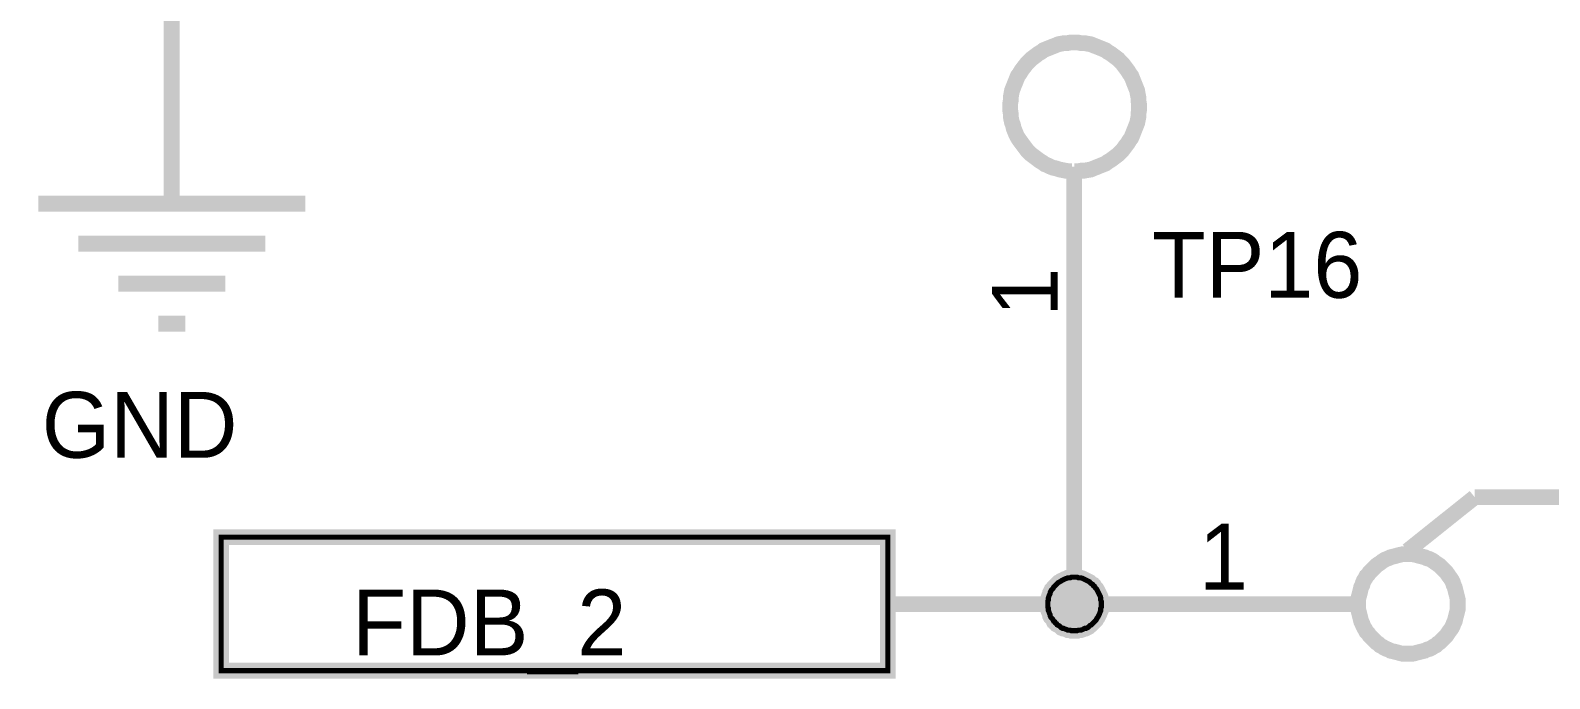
# Model space of a CAD drawing. Header units: millimetres. Extents: x 0 to 800, y 0 to 567.
# Drawn here: x 61.07 to 90.01, y 433.74 to 446.08 of the extents above; entities that cross this region are included whole.
import ezdxf

# ---------------------------------------------------------------- set-up
doc = ezdxf.new("R2010")
doc.units = ezdxf.units.MM
doc.layers.add('Sheet', color=255, linetype='Continuous')

msp = doc.modelspace()

# ---------------------------------------------------------------- linework, layer by layer
at = {"layer": 'Sheet'}
for points, const_width in [([(63.759, 445.321), (63.759, 446.811), (63.759, 459.04)], 0.3), ([(80.951, 445.847), (80.884, 445.847), (80.828, 445.836), (80.76, 445.836), (80.704, 445.825), (80.648, 445.814), (80.592, 445.791), (80.536, 445.769), (80.48, 445.747), (80.424, 445.724), (80.368, 445.702), (80.324, 445.668), (80.268, 445.635), (80.223, 445.601), (80.178, 445.567), (80.133, 445.534), (80.088, 445.489), (80.044, 445.444), (80.01, 445.399), (79.976, 445.355), (79.943, 445.31), (79.909, 445.254), (79.876, 445.209), (79.853, 445.153), (79.831, 445.097), (79.808, 445.041), (79.786, 444.985), (79.764, 444.929), (79.752, 444.862), (79.741, 444.806), (79.741, 444.739), (79.73, 444.683), (79.73, 444.616)], 0.3), ([(82.183, 444.616), (82.183, 444.683), (82.172, 444.739), (82.172, 444.806), (82.16, 444.862), (82.149, 444.929), (82.127, 444.985), (82.104, 445.041), (82.082, 445.097), (82.06, 445.153), (82.037, 445.209), (82.004, 445.254), (81.97, 445.31), (81.936, 445.355), (81.903, 445.399), (81.869, 445.444), (81.824, 445.489), (81.78, 445.534), (81.735, 445.567), (81.69, 445.601), (81.645, 445.635), (81.589, 445.668), (81.544, 445.702), (81.488, 445.724), (81.432, 445.747), (81.376, 445.769), (81.32, 445.791), (81.264, 445.814), (81.197, 445.825), (81.141, 445.836), (81.074, 445.836), (81.018, 445.847), (80.951, 445.847)], 0.3), ([(63.759, 445.321), (63.759, 442.779)], 0.3), ([(79.73, 444.616), (79.73, 444.56), (79.741, 444.492), (79.741, 444.436), (79.752, 444.38), (79.764, 444.324), (79.786, 444.268), (79.797, 444.212), (79.82, 444.156), (79.842, 444.1), (79.864, 444.056), (79.898, 444), (79.932, 443.955), (79.965, 443.91), (79.999, 443.865), (80.032, 443.82), (80.066, 443.776), (80.111, 443.731), (80.156, 443.697), (80.2, 443.664), (80.245, 443.63), (80.29, 443.596), (80.346, 443.563), (80.391, 443.529), (80.447, 443.507), (80.492, 443.484), (80.548, 443.462), (80.604, 443.451), (80.671, 443.428), (80.727, 443.417), (80.783, 443.406), (80.85, 443.395), (80.906, 443.395)], 0.3), ([(80.951, 443.395), (81.018, 443.395), (81.074, 443.406), (81.141, 443.406), (81.197, 443.417), (81.264, 443.428), (81.32, 443.451), (81.376, 443.473), (81.432, 443.496), (81.488, 443.518), (81.544, 443.54), (81.589, 443.574), (81.645, 443.608), (81.69, 443.641), (81.735, 443.675), (81.78, 443.708), (81.824, 443.753), (81.869, 443.798), (81.903, 443.843), (81.936, 443.888), (81.97, 443.932), (82.004, 443.988), (82.037, 444.033), (82.06, 444.089), (82.082, 444.145), (82.104, 444.201), (82.127, 444.257), (82.149, 444.313), (82.16, 444.369), (82.172, 444.425), (82.172, 444.492), (82.183, 444.548), (82.183, 444.616)], 0.3), ([(80.951, 443.484), (80.951, 439.979)], 0.3), ([(61.217, 442.779), (66.302, 442.779)], 0.3), ([(61.979, 442.017), (65.54, 442.017)], 0.3), ([(62.74, 441.256), (64.779, 441.256)], 0.3), ([(63.502, 440.494), (64.017, 440.494)], 0.3), ([(80.951, 439.979), (80.951, 435.152)], 0.3), ([(87.301, 436.171), (88.578, 437.19)], 0.3), ([(88.578, 437.19), (91.12, 437.19)], 0.3), ([(86.36, 435.152), (86.36, 435.197), (86.36, 435.253), (86.371, 435.298), (86.383, 435.342), (86.394, 435.387), (86.405, 435.432), (86.416, 435.477), (86.439, 435.522), (86.45, 435.566), (86.472, 435.611), (86.495, 435.645), (86.517, 435.69), (86.551, 435.723), (86.573, 435.757), (86.607, 435.79), (86.64, 435.824), (86.674, 435.858), (86.707, 435.891), (86.741, 435.914), (86.775, 435.936), (86.819, 435.97), (86.853, 435.992), (86.898, 436.014), (86.931, 436.026), (86.976, 436.048), (87.021, 436.059), (87.066, 436.07), (87.111, 436.082), (87.155, 436.093), (87.2, 436.104), (87.256, 436.104), (87.301, 436.104)], 0.3), ([(87.301, 436.104), (87.256, 436.104), (87.2, 436.104), (87.155, 436.093), (87.111, 436.082), (87.066, 436.07), (87.021, 436.059), (86.976, 436.048), (86.931, 436.026), (86.898, 436.014), (86.853, 435.992), (86.819, 435.97), (86.775, 435.936), (86.741, 435.914), (86.707, 435.891), (86.674, 435.858), (86.64, 435.824), (86.607, 435.79), (86.573, 435.757), (86.551, 435.723), (86.517, 435.69), (86.495, 435.645), (86.472, 435.611), (86.45, 435.566), (86.439, 435.522), (86.416, 435.477), (86.405, 435.432), (86.394, 435.387), (86.383, 435.342), (86.371, 435.298), (86.36, 435.253), (86.36, 435.197), (86.36, 435.152)], 0.3), ([(87.301, 436.104), (87.301, 436.104)], 0.3), ([(87.301, 436.104), (87.346, 436.104), (87.402, 436.104), (87.447, 436.093), (87.491, 436.082), (87.536, 436.07), (87.581, 436.059), (87.626, 436.048), (87.671, 436.026), (87.715, 436.014), (87.76, 435.992), (87.794, 435.97), (87.839, 435.936), (87.872, 435.914), (87.906, 435.891), (87.939, 435.858), (87.973, 435.824), (88.007, 435.79), (88.04, 435.757), (88.063, 435.723), (88.085, 435.69), (88.119, 435.645), (88.141, 435.611), (88.163, 435.566), (88.175, 435.522), (88.197, 435.477), (88.208, 435.432), (88.219, 435.387), (88.231, 435.342), (88.242, 435.298), (88.253, 435.253), (88.253, 435.197), (88.253, 435.152)], 0.3), ([(88.253, 435.152), (88.253, 435.197), (88.253, 435.253), (88.242, 435.298), (88.231, 435.342), (88.219, 435.387), (88.208, 435.432), (88.197, 435.477), (88.175, 435.522), (88.163, 435.566), (88.141, 435.611), (88.119, 435.645), (88.085, 435.69), (88.063, 435.723), (88.04, 435.757), (88.007, 435.79), (87.973, 435.824), (87.939, 435.858), (87.906, 435.891), (87.872, 435.914), (87.839, 435.936), (87.794, 435.97), (87.76, 435.992), (87.715, 436.014), (87.671, 436.026), (87.626, 436.048), (87.581, 436.059), (87.536, 436.07), (87.491, 436.082), (87.447, 436.093), (87.402, 436.104), (87.346, 436.104), (87.301, 436.104)], 0.3), ([(80.447, 435.152), (80.447, 435.174), (80.447, 435.208), (80.458, 435.23), (80.458, 435.253), (80.458, 435.275), (80.469, 435.309), (80.48, 435.331), (80.492, 435.354), (80.492, 435.376), (80.503, 435.398), (80.514, 435.421), (80.536, 435.443), (80.548, 435.454), (80.559, 435.477), (80.581, 435.499), (80.592, 435.51), (80.615, 435.533), (80.626, 435.544), (80.648, 435.566), (80.671, 435.578), (80.693, 435.589), (80.704, 435.6), (80.727, 435.611), (80.749, 435.622), (80.772, 435.634), (80.805, 435.645), (80.828, 435.656), (80.85, 435.656), (80.872, 435.656), (80.895, 435.667), (80.928, 435.667), (80.951, 435.667)], 0.3), ([(80.447, 435.152), (80.447, 435.174), (80.447, 435.208), (80.458, 435.23), (80.458, 435.253), (80.458, 435.275), (80.469, 435.309), (80.48, 435.331), (80.492, 435.354), (80.492, 435.376), (80.503, 435.398), (80.514, 435.421), (80.536, 435.443), (80.548, 435.454), (80.559, 435.477), (80.581, 435.499), (80.592, 435.51), (80.615, 435.533), (80.626, 435.544), (80.648, 435.566), (80.671, 435.578), (80.693, 435.589), (80.704, 435.6), (80.727, 435.611), (80.749, 435.622), (80.772, 435.634), (80.805, 435.645), (80.828, 435.656), (80.85, 435.656), (80.872, 435.656), (80.895, 435.667), (80.928, 435.667), (80.951, 435.667)], 0.3), ([(80.447, 435.152), (80.447, 435.174), (80.447, 435.208), (80.458, 435.23), (80.458, 435.253), (80.458, 435.275), (80.469, 435.309), (80.48, 435.331), (80.492, 435.354), (80.492, 435.376), (80.503, 435.398), (80.514, 435.421), (80.536, 435.443), (80.548, 435.454), (80.559, 435.477), (80.581, 435.499), (80.592, 435.51), (80.615, 435.533), (80.626, 435.544), (80.648, 435.566), (80.671, 435.578), (80.693, 435.589), (80.704, 435.6), (80.727, 435.611), (80.749, 435.622), (80.772, 435.634), (80.805, 435.645), (80.828, 435.656), (80.85, 435.656), (80.872, 435.656), (80.895, 435.667), (80.928, 435.667), (80.951, 435.667)], 0.3), ([(80.447, 435.152), (80.447, 435.174), (80.447, 435.208), (80.458, 435.23), (80.458, 435.253), (80.458, 435.275), (80.469, 435.309), (80.48, 435.331), (80.492, 435.354), (80.492, 435.376), (80.503, 435.398), (80.514, 435.421), (80.536, 435.443), (80.548, 435.454), (80.559, 435.477), (80.581, 435.499), (80.592, 435.51), (80.615, 435.533), (80.626, 435.544), (80.648, 435.566), (80.671, 435.578), (80.693, 435.589), (80.704, 435.6), (80.727, 435.611), (80.749, 435.622), (80.772, 435.634), (80.805, 435.645), (80.828, 435.656), (80.85, 435.656), (80.872, 435.656), (80.895, 435.667), (80.928, 435.667), (80.951, 435.667)], 0.3), ([(80.951, 435.667), (80.951, 435.667)], 0.3), ([(80.951, 435.667), (80.973, 435.667), (81.007, 435.667), (81.029, 435.656), (81.052, 435.656), (81.074, 435.656), (81.108, 435.645), (81.13, 435.634), (81.152, 435.622), (81.175, 435.611), (81.197, 435.6), (81.22, 435.589), (81.242, 435.578), (81.253, 435.566), (81.276, 435.544), (81.298, 435.533), (81.309, 435.51), (81.332, 435.499), (81.343, 435.477), (81.365, 435.454), (81.376, 435.443), (81.388, 435.421), (81.399, 435.398), (81.41, 435.376), (81.421, 435.354), (81.432, 435.331), (81.444, 435.309), (81.455, 435.275), (81.455, 435.253), (81.455, 435.23), (81.466, 435.208), (81.466, 435.174), (81.466, 435.152)], 0.3), ([(80.951, 435.667), (80.951, 435.667)], 0.3), ([(80.951, 435.667), (80.973, 435.667), (81.007, 435.667), (81.029, 435.656), (81.052, 435.656), (81.074, 435.656), (81.108, 435.645), (81.13, 435.634), (81.152, 435.622), (81.175, 435.611), (81.197, 435.6), (81.22, 435.589), (81.242, 435.578), (81.253, 435.566), (81.276, 435.544), (81.298, 435.533), (81.309, 435.51), (81.332, 435.499), (81.343, 435.477), (81.365, 435.454), (81.376, 435.443), (81.388, 435.421), (81.399, 435.398), (81.41, 435.376), (81.421, 435.354), (81.432, 435.331), (81.444, 435.309), (81.455, 435.275), (81.455, 435.253), (81.455, 435.23), (81.466, 435.208), (81.466, 435.174), (81.466, 435.152)], 0.3), ([(80.951, 435.667), (80.951, 435.667)], 0.3), ([(80.951, 435.667), (80.973, 435.667), (81.007, 435.667), (81.029, 435.656), (81.052, 435.656), (81.074, 435.656), (81.108, 435.645), (81.13, 435.634), (81.152, 435.622), (81.175, 435.611), (81.197, 435.6), (81.22, 435.589), (81.242, 435.578), (81.253, 435.566), (81.276, 435.544), (81.298, 435.533), (81.309, 435.51), (81.332, 435.499), (81.343, 435.477), (81.365, 435.454), (81.376, 435.443), (81.388, 435.421), (81.399, 435.398), (81.41, 435.376), (81.421, 435.354), (81.432, 435.331), (81.444, 435.309), (81.455, 435.275), (81.455, 435.253), (81.455, 435.23), (81.466, 435.208), (81.466, 435.174), (81.466, 435.152)], 0.3), ([(80.951, 435.667), (80.951, 435.667)], 0.3), ([(80.951, 435.667), (80.973, 435.667), (81.007, 435.667), (81.029, 435.656), (81.052, 435.656), (81.074, 435.656), (81.108, 435.645), (81.13, 435.634), (81.152, 435.622), (81.175, 435.611), (81.197, 435.6), (81.22, 435.589), (81.242, 435.578), (81.253, 435.566), (81.276, 435.544), (81.298, 435.533), (81.309, 435.51), (81.332, 435.499), (81.343, 435.477), (81.365, 435.454), (81.376, 435.443), (81.388, 435.421), (81.399, 435.398), (81.41, 435.376), (81.421, 435.354), (81.432, 435.331), (81.444, 435.309), (81.455, 435.275), (81.455, 435.253), (81.455, 435.23), (81.466, 435.208), (81.466, 435.174), (81.466, 435.152)], 0.3), ([(80.447, 435.152), (80.447, 435.174), (80.447, 435.208), (80.458, 435.23), (80.458, 435.253), (80.458, 435.275), (80.469, 435.309), (80.48, 435.331), (80.492, 435.354), (80.492, 435.376), (80.503, 435.398), (80.514, 435.421), (80.536, 435.443), (80.548, 435.454), (80.559, 435.477), (80.581, 435.499), (80.592, 435.51), (80.615, 435.533), (80.626, 435.544), (80.648, 435.566), (80.671, 435.578), (80.693, 435.589), (80.704, 435.6), (80.727, 435.611), (80.749, 435.622), (80.772, 435.634), (80.805, 435.645), (80.828, 435.656), (80.85, 435.656), (80.872, 435.656), (80.895, 435.667), (80.928, 435.667), (80.951, 435.667)], 0.0991), ([(80.447, 435.152), (80.447, 435.174), (80.447, 435.208), (80.458, 435.23), (80.458, 435.253), (80.458, 435.275), (80.469, 435.309), (80.48, 435.331), (80.492, 435.354), (80.492, 435.376), (80.503, 435.398), (80.514, 435.421), (80.536, 435.443), (80.548, 435.454), (80.559, 435.477), (80.581, 435.499), (80.592, 435.51), (80.615, 435.533), (80.626, 435.544), (80.648, 435.566), (80.671, 435.578), (80.693, 435.589), (80.704, 435.6), (80.727, 435.611), (80.749, 435.622), (80.772, 435.634), (80.805, 435.645), (80.828, 435.656), (80.85, 435.656), (80.872, 435.656), (80.895, 435.667), (80.928, 435.667), (80.951, 435.667)], 0.0991), ([(80.447, 435.152), (80.447, 435.174), (80.447, 435.208), (80.458, 435.23), (80.458, 435.253), (80.458, 435.275), (80.469, 435.309), (80.48, 435.331), (80.492, 435.354), (80.492, 435.376), (80.503, 435.398), (80.514, 435.421), (80.536, 435.443), (80.548, 435.454), (80.559, 435.477), (80.581, 435.499), (80.592, 435.51), (80.615, 435.533), (80.626, 435.544), (80.648, 435.566), (80.671, 435.578), (80.693, 435.589), (80.704, 435.6), (80.727, 435.611), (80.749, 435.622), (80.772, 435.634), (80.805, 435.645), (80.828, 435.656), (80.85, 435.656), (80.872, 435.656), (80.895, 435.667), (80.928, 435.667), (80.951, 435.667)], 0.0991), ([(80.447, 435.152), (80.447, 435.174), (80.447, 435.208), (80.458, 435.23), (80.458, 435.253), (80.458, 435.275), (80.469, 435.309), (80.48, 435.331), (80.492, 435.354), (80.492, 435.376), (80.503, 435.398), (80.514, 435.421), (80.536, 435.443), (80.548, 435.454), (80.559, 435.477), (80.581, 435.499), (80.592, 435.51), (80.615, 435.533), (80.626, 435.544), (80.648, 435.566), (80.671, 435.578), (80.693, 435.589), (80.704, 435.6), (80.727, 435.611), (80.749, 435.622), (80.772, 435.634), (80.805, 435.645), (80.828, 435.656), (80.85, 435.656), (80.872, 435.656), (80.895, 435.667), (80.928, 435.667), (80.951, 435.667)], 0.0991), ([(80.951, 435.667), (80.951, 435.667)], 0.0991), ([(80.951, 435.667), (80.973, 435.667), (81.007, 435.667), (81.029, 435.656), (81.052, 435.656), (81.074, 435.656), (81.108, 435.645), (81.13, 435.634), (81.152, 435.622), (81.175, 435.611), (81.197, 435.6), (81.22, 435.589), (81.242, 435.578), (81.253, 435.566), (81.276, 435.544), (81.298, 435.533), (81.309, 435.51), (81.332, 435.499), (81.343, 435.477), (81.365, 435.454), (81.376, 435.443), (81.388, 435.421), (81.399, 435.398), (81.41, 435.376), (81.421, 435.354), (81.432, 435.331), (81.444, 435.309), (81.455, 435.275), (81.455, 435.253), (81.455, 435.23), (81.466, 435.208), (81.466, 435.174), (81.466, 435.152)], 0.0991), ([(80.951, 435.667), (80.951, 435.667)], 0.0991), ([(80.951, 435.667), (80.973, 435.667), (81.007, 435.667), (81.029, 435.656), (81.052, 435.656), (81.074, 435.656), (81.108, 435.645), (81.13, 435.634), (81.152, 435.622), (81.175, 435.611), (81.197, 435.6), (81.22, 435.589), (81.242, 435.578), (81.253, 435.566), (81.276, 435.544), (81.298, 435.533), (81.309, 435.51), (81.332, 435.499), (81.343, 435.477), (81.365, 435.454), (81.376, 435.443), (81.388, 435.421), (81.399, 435.398), (81.41, 435.376), (81.421, 435.354), (81.432, 435.331), (81.444, 435.309), (81.455, 435.275), (81.455, 435.253), (81.455, 435.23), (81.466, 435.208), (81.466, 435.174), (81.466, 435.152)], 0.0991), ([(80.951, 435.667), (80.951, 435.667)], 0.0991), ([(80.951, 435.667), (80.973, 435.667), (81.007, 435.667), (81.029, 435.656), (81.052, 435.656), (81.074, 435.656), (81.108, 435.645), (81.13, 435.634), (81.152, 435.622), (81.175, 435.611), (81.197, 435.6), (81.22, 435.589), (81.242, 435.578), (81.253, 435.566), (81.276, 435.544), (81.298, 435.533), (81.309, 435.51), (81.332, 435.499), (81.343, 435.477), (81.365, 435.454), (81.376, 435.443), (81.388, 435.421), (81.399, 435.398), (81.41, 435.376), (81.421, 435.354), (81.432, 435.331), (81.444, 435.309), (81.455, 435.275), (81.455, 435.253), (81.455, 435.23), (81.466, 435.208), (81.466, 435.174), (81.466, 435.152)], 0.0991), ([(80.951, 435.667), (80.951, 435.667)], 0.0991), ([(80.951, 435.667), (80.973, 435.667), (81.007, 435.667), (81.029, 435.656), (81.052, 435.656), (81.074, 435.656), (81.108, 435.645), (81.13, 435.634), (81.152, 435.622), (81.175, 435.611), (81.197, 435.6), (81.22, 435.589), (81.242, 435.578), (81.253, 435.566), (81.276, 435.544), (81.298, 435.533), (81.309, 435.51), (81.332, 435.499), (81.343, 435.477), (81.365, 435.454), (81.376, 435.443), (81.388, 435.421), (81.399, 435.398), (81.41, 435.376), (81.421, 435.354), (81.432, 435.331), (81.444, 435.309), (81.455, 435.275), (81.455, 435.253), (81.455, 435.23), (81.466, 435.208), (81.466, 435.174), (81.466, 435.152)], 0.0991), ([(83.751, 435.152), (80.951, 435.152), (77.4, 435.152)], 0.3), ([(80.951, 434.648), (80.928, 434.648), (80.895, 434.648), (80.872, 434.659), (80.85, 434.659), (80.828, 434.659), (80.805, 434.67), (80.772, 434.682), (80.749, 434.693), (80.727, 434.693), (80.704, 434.704), (80.693, 434.715), (80.671, 434.738), (80.648, 434.749), (80.626, 434.76), (80.615, 434.782), (80.592, 434.794), (80.581, 434.816), (80.559, 434.827), (80.548, 434.85), (80.536, 434.872), (80.514, 434.894), (80.503, 434.906), (80.492, 434.928), (80.492, 434.95), (80.48, 434.973), (80.469, 435.006), (80.458, 435.029), (80.458, 435.051), (80.458, 435.074), (80.447, 435.096), (80.447, 435.13), (80.447, 435.152)], 0.3), ([(80.447, 435.152), (80.447, 435.152)], 0.3), ([(80.951, 434.648), (80.928, 434.648), (80.895, 434.648), (80.872, 434.659), (80.85, 434.659), (80.828, 434.659), (80.805, 434.67), (80.772, 434.682), (80.749, 434.693), (80.727, 434.693), (80.704, 434.704), (80.693, 434.715), (80.671, 434.738), (80.648, 434.749), (80.626, 434.76), (80.615, 434.782), (80.592, 434.794), (80.581, 434.816), (80.559, 434.827), (80.548, 434.85), (80.536, 434.872), (80.514, 434.894), (80.503, 434.906), (80.492, 434.928), (80.492, 434.95), (80.48, 434.973), (80.469, 435.006), (80.458, 435.029), (80.458, 435.051), (80.458, 435.074), (80.447, 435.096), (80.447, 435.13), (80.447, 435.152)], 0.3), ([(80.447, 435.152), (80.447, 435.152)], 0.3), ([(80.951, 434.648), (80.928, 434.648), (80.895, 434.648), (80.872, 434.659), (80.85, 434.659), (80.828, 434.659), (80.805, 434.67), (80.772, 434.682), (80.749, 434.693), (80.727, 434.693), (80.704, 434.704), (80.693, 434.715), (80.671, 434.738), (80.648, 434.749), (80.626, 434.76), (80.615, 434.782), (80.592, 434.794), (80.581, 434.816), (80.559, 434.827), (80.548, 434.85), (80.536, 434.872), (80.514, 434.894), (80.503, 434.906), (80.492, 434.928), (80.492, 434.95), (80.48, 434.973), (80.469, 435.006), (80.458, 435.029), (80.458, 435.051), (80.458, 435.074), (80.447, 435.096), (80.447, 435.13), (80.447, 435.152)], 0.3), ([(80.447, 435.152), (80.447, 435.152)], 0.3), ([(80.951, 434.648), (80.928, 434.648), (80.895, 434.648), (80.872, 434.659), (80.85, 434.659), (80.828, 434.659), (80.805, 434.67), (80.772, 434.682), (80.749, 434.693), (80.727, 434.693), (80.704, 434.704), (80.693, 434.715), (80.671, 434.738), (80.648, 434.749), (80.626, 434.76), (80.615, 434.782), (80.592, 434.794), (80.581, 434.816), (80.559, 434.827), (80.548, 434.85), (80.536, 434.872), (80.514, 434.894), (80.503, 434.906), (80.492, 434.928), (80.492, 434.95), (80.48, 434.973), (80.469, 435.006), (80.458, 435.029), (80.458, 435.051), (80.458, 435.074), (80.447, 435.096), (80.447, 435.13), (80.447, 435.152)], 0.3), ([(80.447, 435.152), (80.447, 435.152)], 0.3), ([(81.466, 435.152), (81.466, 435.13), (81.466, 435.096), (81.455, 435.074), (81.455, 435.051), (81.455, 435.029), (81.444, 435.006), (81.432, 434.973), (81.421, 434.95), (81.41, 434.928), (81.399, 434.906), (81.388, 434.894), (81.376, 434.872), (81.365, 434.85), (81.343, 434.827), (81.332, 434.816), (81.309, 434.794), (81.298, 434.782), (81.276, 434.76), (81.253, 434.749), (81.242, 434.738), (81.22, 434.715), (81.197, 434.704), (81.175, 434.693), (81.152, 434.693), (81.13, 434.682), (81.108, 434.67), (81.074, 434.659), (81.052, 434.659), (81.029, 434.659), (81.007, 434.648), (80.973, 434.648), (80.951, 434.648)], 0.3), ([(81.466, 435.152), (81.466, 435.13), (81.466, 435.096), (81.455, 435.074), (81.455, 435.051), (81.455, 435.029), (81.444, 435.006), (81.432, 434.973), (81.421, 434.95), (81.41, 434.928), (81.399, 434.906), (81.388, 434.894), (81.376, 434.872), (81.365, 434.85), (81.343, 434.827), (81.332, 434.816), (81.309, 434.794), (81.298, 434.782), (81.276, 434.76), (81.253, 434.749), (81.242, 434.738), (81.22, 434.715), (81.197, 434.704), (81.175, 434.693), (81.152, 434.693), (81.13, 434.682), (81.108, 434.67), (81.074, 434.659), (81.052, 434.659), (81.029, 434.659), (81.007, 434.648), (80.973, 434.648), (80.951, 434.648)], 0.3), ([(81.466, 435.152), (81.466, 435.13), (81.466, 435.096), (81.455, 435.074), (81.455, 435.051), (81.455, 435.029), (81.444, 435.006), (81.432, 434.973), (81.421, 434.95), (81.41, 434.928), (81.399, 434.906), (81.388, 434.894), (81.376, 434.872), (81.365, 434.85), (81.343, 434.827), (81.332, 434.816), (81.309, 434.794), (81.298, 434.782), (81.276, 434.76), (81.253, 434.749), (81.242, 434.738), (81.22, 434.715), (81.197, 434.704), (81.175, 434.693), (81.152, 434.693), (81.13, 434.682), (81.108, 434.67), (81.074, 434.659), (81.052, 434.659), (81.029, 434.659), (81.007, 434.648), (80.973, 434.648), (80.951, 434.648)], 0.3), ([(81.466, 435.152), (81.466, 435.13), (81.466, 435.096), (81.455, 435.074), (81.455, 435.051), (81.455, 435.029), (81.444, 435.006), (81.432, 434.973), (81.421, 434.95), (81.41, 434.928), (81.399, 434.906), (81.388, 434.894), (81.376, 434.872), (81.365, 434.85), (81.343, 434.827), (81.332, 434.816), (81.309, 434.794), (81.298, 434.782), (81.276, 434.76), (81.253, 434.749), (81.242, 434.738), (81.22, 434.715), (81.197, 434.704), (81.175, 434.693), (81.152, 434.693), (81.13, 434.682), (81.108, 434.67), (81.074, 434.659), (81.052, 434.659), (81.029, 434.659), (81.007, 434.648), (80.973, 434.648), (80.951, 434.648)], 0.3), ([(81.466, 435.152), (81.466, 435.152), (81.466, 435.152), (81.466, 435.152), (81.466, 435.152), (81.466, 435.152), (81.466, 435.152), (81.466, 435.152), (81.466, 435.152), (81.466, 435.152), (81.466, 435.152), (81.466, 435.152), (81.466, 435.152), (81.466, 435.152), (81.466, 435.152), (81.466, 435.152), (81.466, 435.152), (81.466, 435.152), (81.466, 435.152), (81.466, 435.152), (81.466, 435.152), (81.466, 435.152), (81.466, 435.152), (81.466, 435.152), (81.466, 435.152), (81.466, 435.152), (81.466, 435.152), (81.466, 435.152), (81.466, 435.152), (81.466, 435.152), (81.466, 435.152), (81.466, 435.152), (81.466, 435.152)], 0.3), ([(81.466, 435.152), (81.466, 435.152)], 0.3), ([(81.466, 435.152), (81.466, 435.152), (81.466, 435.152), (81.466, 435.152), (81.466, 435.152), (81.466, 435.152), (81.466, 435.152), (81.466, 435.152), (81.466, 435.152), (81.466, 435.152), (81.466, 435.152), (81.466, 435.152), (81.466, 435.152), (81.466, 435.152), (81.466, 435.152), (81.466, 435.152), (81.466, 435.152), (81.466, 435.152), (81.466, 435.152), (81.466, 435.152), (81.466, 435.152), (81.466, 435.152), (81.466, 435.152), (81.466, 435.152), (81.466, 435.152), (81.466, 435.152), (81.466, 435.152), (81.466, 435.152), (81.466, 435.152), (81.466, 435.152), (81.466, 435.152), (81.466, 435.152), (81.466, 435.152)], 0.3), ([(81.466, 435.152), (81.466, 435.152)], 0.3), ([(81.466, 435.152), (81.466, 435.152), (81.466, 435.152), (81.466, 435.152), (81.466, 435.152), (81.466, 435.152), (81.466, 435.152), (81.466, 435.152), (81.466, 435.152), (81.466, 435.152), (81.466, 435.152), (81.466, 435.152), (81.466, 435.152), (81.466, 435.152), (81.466, 435.152), (81.466, 435.152), (81.466, 435.152), (81.466, 435.152), (81.466, 435.152), (81.466, 435.152), (81.466, 435.152), (81.466, 435.152), (81.466, 435.152), (81.466, 435.152), (81.466, 435.152), (81.466, 435.152), (81.466, 435.152), (81.466, 435.152), (81.466, 435.152), (81.466, 435.152), (81.466, 435.152), (81.466, 435.152), (81.466, 435.152)], 0.3), ([(81.466, 435.152), (81.466, 435.152)], 0.3), ([(81.466, 435.152), (81.466, 435.152), (81.466, 435.152), (81.466, 435.152), (81.466, 435.152), (81.466, 435.152), (81.466, 435.152), (81.466, 435.152), (81.466, 435.152), (81.466, 435.152), (81.466, 435.152), (81.466, 435.152), (81.466, 435.152), (81.466, 435.152), (81.466, 435.152), (81.466, 435.152), (81.466, 435.152), (81.466, 435.152), (81.466, 435.152), (81.466, 435.152), (81.466, 435.152), (81.466, 435.152), (81.466, 435.152), (81.466, 435.152), (81.466, 435.152), (81.466, 435.152), (81.466, 435.152), (81.466, 435.152), (81.466, 435.152), (81.466, 435.152), (81.466, 435.152), (81.466, 435.152), (81.466, 435.152)], 0.3), ([(81.466, 435.152), (81.466, 435.152)], 0.3), ([(86.248, 435.152), (83.751, 435.152)], 0.3), ([(87.301, 434.211), (87.256, 434.211), (87.2, 434.211), (87.155, 434.222), (87.111, 434.234), (87.066, 434.245), (87.021, 434.256), (86.976, 434.267), (86.931, 434.29), (86.898, 434.301), (86.853, 434.323), (86.819, 434.346), (86.775, 434.368), (86.741, 434.402), (86.707, 434.424), (86.674, 434.458), (86.64, 434.491), (86.607, 434.525), (86.573, 434.558), (86.551, 434.592), (86.517, 434.626), (86.495, 434.67), (86.472, 434.704), (86.45, 434.749), (86.439, 434.782), (86.416, 434.827), (86.405, 434.872), (86.394, 434.917), (86.383, 434.962), (86.371, 435.006), (86.36, 435.051), (86.36, 435.107), (86.36, 435.152)], 0.3), ([(86.36, 435.152), (86.36, 435.152)], 0.3), ([(86.36, 435.152), (86.36, 435.107), (86.36, 435.051), (86.371, 435.006), (86.383, 434.962), (86.394, 434.917), (86.405, 434.872), (86.416, 434.827), (86.439, 434.782), (86.45, 434.749), (86.472, 434.704), (86.495, 434.67), (86.517, 434.626), (86.551, 434.592), (86.573, 434.558), (86.607, 434.525), (86.64, 434.491), (86.674, 434.458), (86.707, 434.424), (86.741, 434.402), (86.775, 434.368), (86.819, 434.346), (86.853, 434.323), (86.898, 434.301), (86.931, 434.29), (86.976, 434.267), (87.021, 434.256), (87.066, 434.245), (87.111, 434.234), (87.155, 434.222), (87.2, 434.211), (87.256, 434.211), (87.301, 434.211)], 0.3), ([(88.253, 435.152), (88.253, 435.107), (88.253, 435.051), (88.242, 435.006), (88.231, 434.962), (88.219, 434.917), (88.208, 434.872), (88.197, 434.827), (88.175, 434.782), (88.163, 434.749), (88.141, 434.704), (88.119, 434.67), (88.085, 434.626), (88.063, 434.592), (88.04, 434.558), (88.007, 434.525), (87.973, 434.491), (87.939, 434.458), (87.906, 434.424), (87.872, 434.402), (87.839, 434.368), (87.794, 434.346), (87.76, 434.323), (87.715, 434.301), (87.671, 434.29), (87.626, 434.267), (87.581, 434.256), (87.536, 434.245), (87.491, 434.234), (87.447, 434.222), (87.402, 434.211), (87.346, 434.211), (87.301, 434.211)], 0.3), ([(87.301, 434.211), (87.346, 434.211), (87.402, 434.211), (87.447, 434.222), (87.491, 434.234), (87.536, 434.245), (87.581, 434.256), (87.626, 434.267), (87.671, 434.29), (87.715, 434.301), (87.76, 434.323), (87.794, 434.346), (87.839, 434.368), (87.872, 434.402), (87.906, 434.424), (87.939, 434.458), (87.973, 434.491), (88.007, 434.525), (88.04, 434.558), (88.063, 434.592), (88.085, 434.626), (88.119, 434.67), (88.141, 434.704), (88.163, 434.749), (88.175, 434.782), (88.197, 434.827), (88.208, 434.872), (88.219, 434.917), (88.231, 434.962), (88.242, 435.006), (88.253, 435.051), (88.253, 435.107), (88.253, 435.152)], 0.3), ([(88.253, 435.152), (88.253, 435.152), (88.253, 435.152), (88.253, 435.152), (88.253, 435.152), (88.253, 435.152), (88.253, 435.152), (88.253, 435.152), (88.253, 435.152), (88.253, 435.152), (88.253, 435.152), (88.253, 435.152), (88.253, 435.152), (88.253, 435.152), (88.253, 435.152), (88.253, 435.152), (88.253, 435.152), (88.253, 435.152), (88.253, 435.152), (88.253, 435.152), (88.253, 435.152), (88.253, 435.152), (88.253, 435.152), (88.253, 435.152), (88.253, 435.152), (88.253, 435.152), (88.253, 435.152), (88.253, 435.152), (88.253, 435.152), (88.253, 435.152), (88.253, 435.152), (88.253, 435.152), (88.253, 435.152)], 0.3), ([(88.253, 435.152), (88.253, 435.152)], 0.3), ([(80.951, 434.648), (80.928, 434.648), (80.895, 434.648), (80.872, 434.659), (80.85, 434.659), (80.828, 434.659), (80.805, 434.67), (80.772, 434.682), (80.749, 434.693), (80.727, 434.693), (80.704, 434.704), (80.693, 434.715), (80.671, 434.738), (80.648, 434.749), (80.626, 434.76), (80.615, 434.782), (80.592, 434.794), (80.581, 434.816), (80.559, 434.827), (80.548, 434.85), (80.536, 434.872), (80.514, 434.894), (80.503, 434.906), (80.492, 434.928), (80.492, 434.95), (80.48, 434.973), (80.469, 435.006), (80.458, 435.029), (80.458, 435.051), (80.458, 435.074), (80.447, 435.096), (80.447, 435.13), (80.447, 435.152)], 0.0991), ([(80.447, 435.152), (80.447, 435.152)], 0.0991), ([(80.951, 434.648), (80.928, 434.648), (80.895, 434.648), (80.872, 434.659), (80.85, 434.659), (80.828, 434.659), (80.805, 434.67), (80.772, 434.682), (80.749, 434.693), (80.727, 434.693), (80.704, 434.704), (80.693, 434.715), (80.671, 434.738), (80.648, 434.749), (80.626, 434.76), (80.615, 434.782), (80.592, 434.794), (80.581, 434.816), (80.559, 434.827), (80.548, 434.85), (80.536, 434.872), (80.514, 434.894), (80.503, 434.906), (80.492, 434.928), (80.492, 434.95), (80.48, 434.973), (80.469, 435.006), (80.458, 435.029), (80.458, 435.051), (80.458, 435.074), (80.447, 435.096), (80.447, 435.13), (80.447, 435.152)], 0.0991), ([(80.447, 435.152), (80.447, 435.152)], 0.0991), ([(80.951, 434.648), (80.928, 434.648), (80.895, 434.648), (80.872, 434.659), (80.85, 434.659), (80.828, 434.659), (80.805, 434.67), (80.772, 434.682), (80.749, 434.693), (80.727, 434.693), (80.704, 434.704), (80.693, 434.715), (80.671, 434.738), (80.648, 434.749), (80.626, 434.76), (80.615, 434.782), (80.592, 434.794), (80.581, 434.816), (80.559, 434.827), (80.548, 434.85), (80.536, 434.872), (80.514, 434.894), (80.503, 434.906), (80.492, 434.928), (80.492, 434.95), (80.48, 434.973), (80.469, 435.006), (80.458, 435.029), (80.458, 435.051), (80.458, 435.074), (80.447, 435.096), (80.447, 435.13), (80.447, 435.152)], 0.0991), ([(80.447, 435.152), (80.447, 435.152)], 0.0991), ([(80.951, 434.648), (80.928, 434.648), (80.895, 434.648), (80.872, 434.659), (80.85, 434.659), (80.828, 434.659), (80.805, 434.67), (80.772, 434.682), (80.749, 434.693), (80.727, 434.693), (80.704, 434.704), (80.693, 434.715), (80.671, 434.738), (80.648, 434.749), (80.626, 434.76), (80.615, 434.782), (80.592, 434.794), (80.581, 434.816), (80.559, 434.827), (80.548, 434.85), (80.536, 434.872), (80.514, 434.894), (80.503, 434.906), (80.492, 434.928), (80.492, 434.95), (80.48, 434.973), (80.469, 435.006), (80.458, 435.029), (80.458, 435.051), (80.458, 435.074), (80.447, 435.096), (80.447, 435.13), (80.447, 435.152)], 0.0991), ([(80.447, 435.152), (80.447, 435.152)], 0.0991), ([(81.466, 435.152), (81.466, 435.13), (81.466, 435.096), (81.455, 435.074), (81.455, 435.051), (81.455, 435.029), (81.444, 435.006), (81.432, 434.973), (81.421, 434.95), (81.41, 434.928), (81.399, 434.906), (81.388, 434.894), (81.376, 434.872), (81.365, 434.85), (81.343, 434.827), (81.332, 434.816), (81.309, 434.794), (81.298, 434.782), (81.276, 434.76), (81.253, 434.749), (81.242, 434.738), (81.22, 434.715), (81.197, 434.704), (81.175, 434.693), (81.152, 434.693), (81.13, 434.682), (81.108, 434.67), (81.074, 434.659), (81.052, 434.659), (81.029, 434.659), (81.007, 434.648), (80.973, 434.648), (80.951, 434.648)], 0.0991), ([(81.466, 435.152), (81.466, 435.13), (81.466, 435.096), (81.455, 435.074), (81.455, 435.051), (81.455, 435.029), (81.444, 435.006), (81.432, 434.973), (81.421, 434.95), (81.41, 434.928), (81.399, 434.906), (81.388, 434.894), (81.376, 434.872), (81.365, 434.85), (81.343, 434.827), (81.332, 434.816), (81.309, 434.794), (81.298, 434.782), (81.276, 434.76), (81.253, 434.749), (81.242, 434.738), (81.22, 434.715), (81.197, 434.704), (81.175, 434.693), (81.152, 434.693), (81.13, 434.682), (81.108, 434.67), (81.074, 434.659), (81.052, 434.659), (81.029, 434.659), (81.007, 434.648), (80.973, 434.648), (80.951, 434.648)], 0.0991), ([(81.466, 435.152), (81.466, 435.13), (81.466, 435.096), (81.455, 435.074), (81.455, 435.051), (81.455, 435.029), (81.444, 435.006), (81.432, 434.973), (81.421, 434.95), (81.41, 434.928), (81.399, 434.906), (81.388, 434.894), (81.376, 434.872), (81.365, 434.85), (81.343, 434.827), (81.332, 434.816), (81.309, 434.794), (81.298, 434.782), (81.276, 434.76), (81.253, 434.749), (81.242, 434.738), (81.22, 434.715), (81.197, 434.704), (81.175, 434.693), (81.152, 434.693), (81.13, 434.682), (81.108, 434.67), (81.074, 434.659), (81.052, 434.659), (81.029, 434.659), (81.007, 434.648), (80.973, 434.648), (80.951, 434.648)], 0.0991), ([(81.466, 435.152), (81.466, 435.13), (81.466, 435.096), (81.455, 435.074), (81.455, 435.051), (81.455, 435.029), (81.444, 435.006), (81.432, 434.973), (81.421, 434.95), (81.41, 434.928), (81.399, 434.906), (81.388, 434.894), (81.376, 434.872), (81.365, 434.85), (81.343, 434.827), (81.332, 434.816), (81.309, 434.794), (81.298, 434.782), (81.276, 434.76), (81.253, 434.749), (81.242, 434.738), (81.22, 434.715), (81.197, 434.704), (81.175, 434.693), (81.152, 434.693), (81.13, 434.682), (81.108, 434.67), (81.074, 434.659), (81.052, 434.659), (81.029, 434.659), (81.007, 434.648), (80.973, 434.648), (80.951, 434.648)], 0.0991), ([(81.466, 435.152), (81.466, 435.152), (81.466, 435.152), (81.466, 435.152), (81.466, 435.152), (81.466, 435.152), (81.466, 435.152), (81.466, 435.152), (81.466, 435.152), (81.466, 435.152), (81.466, 435.152), (81.466, 435.152), (81.466, 435.152), (81.466, 435.152), (81.466, 435.152), (81.466, 435.152), (81.466, 435.152), (81.466, 435.152), (81.466, 435.152), (81.466, 435.152), (81.466, 435.152), (81.466, 435.152), (81.466, 435.152), (81.466, 435.152), (81.466, 435.152), (81.466, 435.152), (81.466, 435.152), (81.466, 435.152), (81.466, 435.152), (81.466, 435.152), (81.466, 435.152), (81.466, 435.152), (81.466, 435.152)], 0.0991), ([(81.466, 435.152), (81.466, 435.152)], 0.0991), ([(81.466, 435.152), (81.466, 435.152), (81.466, 435.152), (81.466, 435.152), (81.466, 435.152), (81.466, 435.152), (81.466, 435.152), (81.466, 435.152), (81.466, 435.152), (81.466, 435.152), (81.466, 435.152), (81.466, 435.152), (81.466, 435.152), (81.466, 435.152), (81.466, 435.152), (81.466, 435.152), (81.466, 435.152), (81.466, 435.152), (81.466, 435.152), (81.466, 435.152), (81.466, 435.152), (81.466, 435.152), (81.466, 435.152), (81.466, 435.152), (81.466, 435.152), (81.466, 435.152), (81.466, 435.152), (81.466, 435.152), (81.466, 435.152), (81.466, 435.152), (81.466, 435.152), (81.466, 435.152), (81.466, 435.152)], 0.0991), ([(81.466, 435.152), (81.466, 435.152)], 0.0991), ([(81.466, 435.152), (81.466, 435.152), (81.466, 435.152), (81.466, 435.152), (81.466, 435.152), (81.466, 435.152), (81.466, 435.152), (81.466, 435.152), (81.466, 435.152), (81.466, 435.152), (81.466, 435.152), (81.466, 435.152), (81.466, 435.152), (81.466, 435.152), (81.466, 435.152), (81.466, 435.152), (81.466, 435.152), (81.466, 435.152), (81.466, 435.152), (81.466, 435.152), (81.466, 435.152), (81.466, 435.152), (81.466, 435.152), (81.466, 435.152), (81.466, 435.152), (81.466, 435.152), (81.466, 435.152), (81.466, 435.152), (81.466, 435.152), (81.466, 435.152), (81.466, 435.152), (81.466, 435.152), (81.466, 435.152)], 0.0991), ([(81.466, 435.152), (81.466, 435.152)], 0.0991), ([(81.466, 435.152), (81.466, 435.152), (81.466, 435.152), (81.466, 435.152), (81.466, 435.152), (81.466, 435.152), (81.466, 435.152), (81.466, 435.152), (81.466, 435.152), (81.466, 435.152), (81.466, 435.152), (81.466, 435.152), (81.466, 435.152), (81.466, 435.152), (81.466, 435.152), (81.466, 435.152), (81.466, 435.152), (81.466, 435.152), (81.466, 435.152), (81.466, 435.152), (81.466, 435.152), (81.466, 435.152), (81.466, 435.152), (81.466, 435.152), (81.466, 435.152), (81.466, 435.152), (81.466, 435.152), (81.466, 435.152), (81.466, 435.152), (81.466, 435.152), (81.466, 435.152), (81.466, 435.152), (81.466, 435.152)], 0.0991), ([(81.466, 435.152), (81.466, 435.152)], 0.0991), ([(87.301, 434.211), (87.301, 434.211)], 0.3)]:
    msp.add_lwpolyline(points, dxfattribs=dict(at, const_width=const_width))
for points, const_width in [([(64.7, 433.887), (64.7, 436.429), (77.4, 436.429), (77.4, 433.887), (64.7, 433.887)], 0.3), ([(64.7, 436.429), (64.7, 433.887), (77.4, 433.887), (77.4, 436.429), (64.7, 436.429), (64.7, 436.429)], 0.0991)]:
    msp.add_lwpolyline(points, close=True, dxfattribs=dict(at, const_width=const_width))
at = {"layer": 'Sheet', "const_width": 0.508}
msp.add_lwpolyline([(80.696, 435.164, 1), (81.204, 435.164, 1)], format="xyb", close=True, dxfattribs=at)

# ---------------------------------------------------------------- texts
at = {"layer": 'Sheet'}
for s, height, p in [('TP16', 1.2543, (82.429, 440.987)), ('GND', 1.2543, (61.284, 437.941)), ('1', 1.254, (83.325, 435.432)), ('FDB_2', 1.2543, (67.198, 434.178))]:
    msp.add_text(s, height=height, dxfattribs=at).set_placement(p)
msp.add_text('1', height=1.254, rotation=90, dxfattribs=at).set_placement((80.637, 440.629))

doc.saveas('drawing.dxf')
